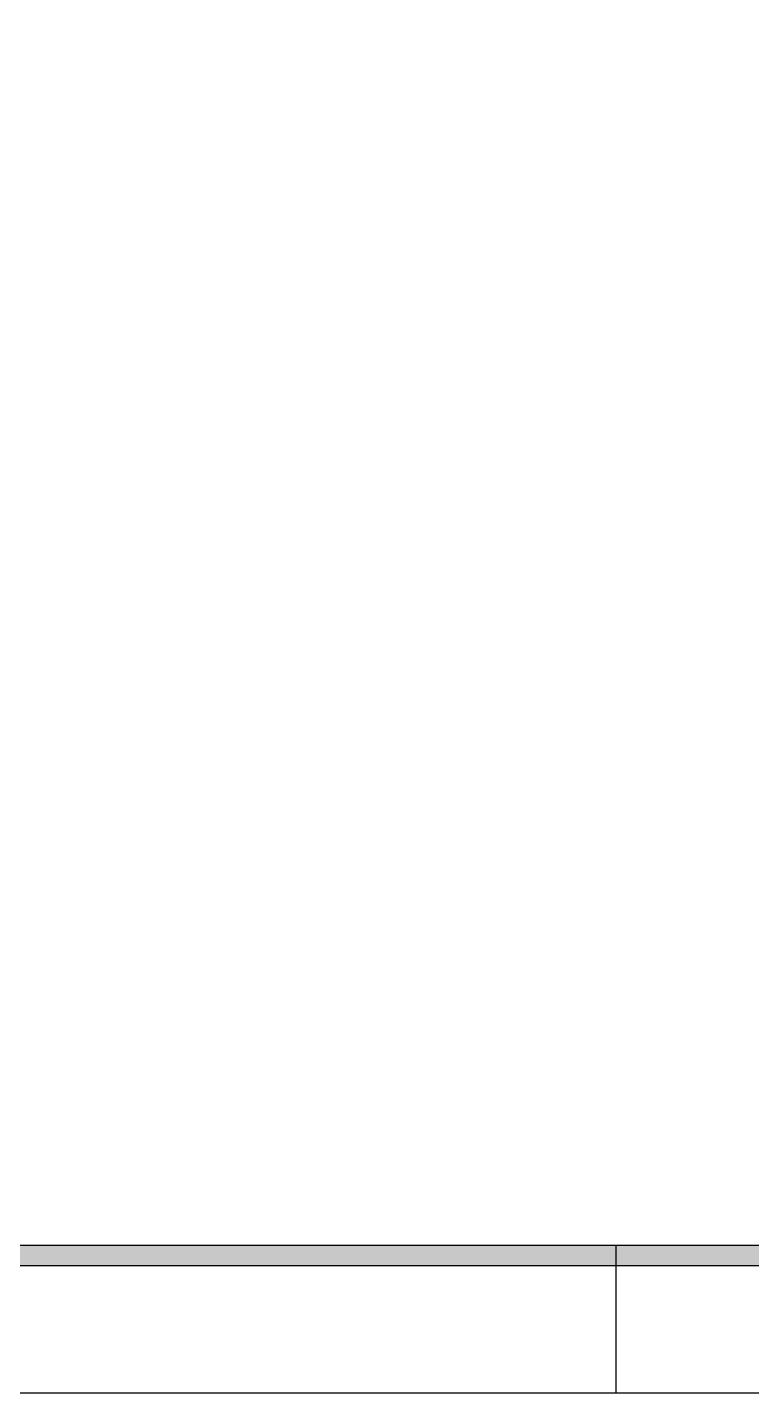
# Model space of a CAD drawing. Extents: x 0 to 119, y 0 to 84.
# Drawn here: x 96.41 to 101.32, y 0 to 9.26 of the extents above; entities that cross this region are included whole.
import ezdxf

# ---------------------------------------------------------------- set-up
doc = ezdxf.new("R2010")
doc.units = 0
doc.header["$LTSCALE"] = 100
doc.header["$MEASUREMENT"] = 0
doc.layers.add('2', color=2, linetype='CONTINUOUS')

msp = doc.modelspace()

# ---------------------------------------------------------------- linework, layer by layer
at = {"layer": '2', "linetype": 'Continuous'}
msp.add_line((100.400081, 0.999962), (100.400081, -0.000038), dxfattribs=at)
for points in [[(0.000081, -0.000038), (118.900081, -0.000038), (118.900081, 84.099962), (0.000081, 84.099962), (0.000081, -0.000038)], [(117.900081, 0.999962), (117.900081, 0.859962), (2.360081, 0.859962), (2.360081, 83.239962), (117.900081, 83.239962), (117.900081, 83.099962), (2.500081, 83.099962), (2.500081, 0.999962), (117.900081, 0.999962)], [(117.900081, 0.999962), (117.900081, 0.859962), (2.360081, 0.859962), (2.360081, 83.239962), (117.900081, 83.239962), (117.900081, 83.099962), (2.500081, 83.099962), (2.500081, 0.999962), (117.900081, 0.999962)], [(2.500081, 0.999962), (117.900081, 0.999962), (117.900081, 83.099962), (2.500081, 83.099962), (2.500081, 0.999962)]]:
    msp.add_lwpolyline(points, dxfattribs=at)
for points in [[(117.900081, 0.859962), (2.360081, 0.859962), (2.500081, 0.999962)], [(117.900081, 0.999962), (117.900081, 0.859962), (2.500081, 0.999962)]]:
    msp.add_solid(points, dxfattribs=at)

doc.saveas('drawing.dxf')
